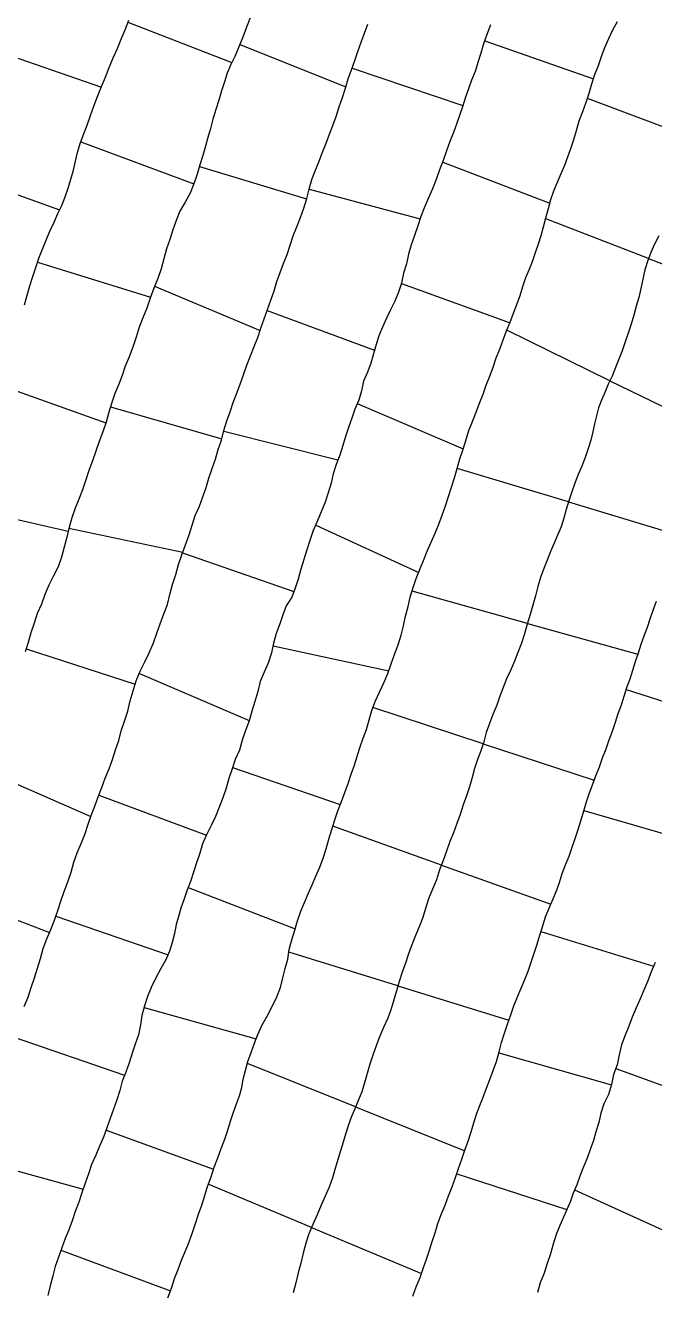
# Model space of a CAD drawing. Extents: x 703186 to 703989, y 1560402 to 1561368.
# Drawn here: x 703762.46 to 703786.98, y 1560532.48 to 1560581.78 of the extents above; entities that cross this region are included whole.
import ezdxf

# ---------------------------------------------------------------- set-up
doc = ezdxf.new("R2010")
doc.units = 0
doc.layers.add('10124_2002_REAL', color=30, linetype='Continuous')
doc.layers.add('AGROCAD PLL', color=7, linetype='Continuous')

msp = doc.modelspace()

# ---------------------------------------------------------------- linework, layer by layer
at = {"layer": '10124_2002_REAL'}
for points in [[(703762.4355, 1560570.8899), (703762.5324, 1560571.2733), (703762.6438, 1560571.639), (703762.7544, 1560571.9973), (703762.877, 1560572.349), (703762.9891, 1560572.7112), (703763.132, 1560573.0611), (703763.276, 1560573.4134), (703763.4232, 1560573.7627), (703763.5823, 1560574.1127), (703763.728, 1560574.4473), (703763.8871, 1560574.7644), (703764.0205, 1560575.0995), (703764.1361, 1560575.4412), (703764.2357, 1560575.7916), (703764.3366, 1560576.1376), (703764.4136, 1560576.4837), (703764.4903, 1560576.8251), (703764.602, 1560577.1775), (703764.7325, 1560577.5284), (703764.869, 1560577.8934), (703765.0021, 1560578.2626), (703765.1341, 1560578.6342), (703765.2737, 1560579.0126), (703765.4316, 1560579.3893), (703765.581, 1560579.7575), (703765.7302, 1560580.1318), (703765.8903, 1560580.5098), (703766.0465, 1560580.8694), (703766.198, 1560581.2383), (703766.348, 1560581.605), (703766.4924, 1560581.9791)], [(703771.2188, 1560582.0717), (703771.0812, 1560581.7059), (703770.9322, 1560581.3224), (703770.7825, 1560580.9457), (703770.631, 1560580.5902), (703770.4647, 1560580.2475), (703770.3252, 1560579.9119), (703770.2193, 1560579.5707), (703770.1044, 1560579.2215), (703769.9939, 1560578.8661), (703769.8803, 1560578.4956), (703769.7722, 1560578.1276), (703769.6733, 1560577.7626), (703769.5764, 1560577.4126), (703769.4784, 1560577.0665), (703769.3738, 1560576.7115), (703769.2651, 1560576.3499), (703769.1518, 1560575.9774), (703769.0323, 1560575.6063), (703768.8826, 1560575.2406), (703768.6848, 1560574.8897), (703768.4811, 1560574.5389), (703768.3382, 1560574.174), (703768.202, 1560573.811), (703768.0868, 1560573.4415), (703767.9679, 1560573.0741), (703767.8522, 1560572.6908), (703767.753, 1560572.2963), (703767.6242, 1560571.9176), (703767.4669, 1560571.5427), (703767.3272, 1560571.1543), (703767.1903, 1560570.7709), (703767.0423, 1560570.3886), (703766.8943, 1560570.0226), (703766.7823, 1560569.6349), (703766.6463, 1560569.2518), (703766.5136, 1560568.8759), (703766.353, 1560568.5065), (703766.2313, 1560568.1438), (703766.1041, 1560567.8082), (703765.9483, 1560567.4441), (703765.8266, 1560567.0915), (703765.7181, 1560566.7155), (703765.6065, 1560566.3276), (703765.4877, 1560565.9504), (703765.3413, 1560565.5694), (703765.2054, 1560565.1983), (703765.0839, 1560564.8244), (703764.9323, 1560564.4484), (703764.814, 1560564.0793), (703764.6854, 1560563.6991), (703764.55, 1560563.3305), (703764.4055, 1560562.9762), (703764.2794, 1560562.6056), (703764.1645, 1560562.2349), (703764.083, 1560561.8474), (703763.98, 1560561.4673), (703763.8681, 1560561.0778), (703763.7462, 1560560.7008), (703763.5647, 1560560.3519), (703763.3719, 1560559.9885), (703763.2219, 1560559.6249), (703763.0983, 1560559.2459), (703762.9198, 1560558.8809), (703762.8009, 1560558.4973), (703762.6724, 1560558.1255), (703762.5745, 1560557.7482), (703762.4584, 1560557.3893)], [(703762.4148, 1560543.5812), (703762.5721, 1560543.9408), (703762.6928, 1560544.3135), (703762.8142, 1560544.6901), (703762.9348, 1560545.0686), (703763.0468, 1560545.4475), (703763.1526, 1560545.8371), (703763.2978, 1560546.2156), (703763.4513, 1560546.5745), (703763.5942, 1560546.942), (703763.724, 1560547.3174), (703763.8505, 1560547.6859), (703763.9746, 1560548.0585), (703764.1206, 1560548.4271), (703764.2416, 1560548.8138), (703764.3516, 1560549.1942), (703764.4753, 1560549.564), (703764.637, 1560549.9225), (703764.7824, 1560550.2722), (703764.9007, 1560550.6391), (703765.0326, 1560551.0121), (703765.1642, 1560551.3801), (703765.3047, 1560551.7488), (703765.4383, 1560552.1081), (703765.5693, 1560552.4737), (703765.7232, 1560552.8345), (703765.8559, 1560553.1983), (703765.9799, 1560553.5701), (703766.1015, 1560553.9378), (703766.2006, 1560554.3098), (703766.3289, 1560554.6853), (703766.4519, 1560555.083), (703766.5471, 1560555.478), (703766.6571, 1560555.8706), (703766.7838, 1560556.2636), (703766.9415, 1560556.6315), (703767.1141, 1560556.9948), (703767.2881, 1560557.3547), (703767.4546, 1560557.7365), (703767.5813, 1560558.1179), (703767.7144, 1560558.4761), (703767.8611, 1560558.8605), (703767.9986, 1560559.2266), (703768.0968, 1560559.6167), (703768.1929, 1560560.0145), (703768.3282, 1560560.3966), (703768.4253, 1560560.7908), (703768.5626, 1560561.1673), (703768.6956, 1560561.5497), (703768.8423, 1560561.9394), (703768.965, 1560562.3177), (703769.0751, 1560562.6991), (703769.2419, 1560563.0573), (703769.3725, 1560563.4198), (703769.5015, 1560563.7799), (703769.6115, 1560564.1464), (703769.7407, 1560564.5257), (703769.8703, 1560564.8941), (703769.9767, 1560565.2579), (703770.101, 1560565.6237), (703770.1952, 1560565.9992), (703770.3109, 1560566.3762), (703770.4377, 1560566.7368), (703770.5634, 1560567.0957), (703770.7001, 1560567.4547), (703770.8325, 1560567.8124), (703770.9591, 1560568.1769), (703771.0946, 1560568.5436), (703771.229, 1560568.9091), (703771.3738, 1560569.2723), (703771.5168, 1560569.6305), (703771.6402, 1560569.9919), (703771.7616, 1560570.355), (703771.8952, 1560570.7161), (703772.0246, 1560571.0728), (703772.1519, 1560571.4347), (703772.2653, 1560571.7978), (703772.3943, 1560572.1519), (703772.5245, 1560572.5029), (703772.6588, 1560572.8534), (703772.7808, 1560573.2152), (703772.8926, 1560573.5775), (703773.0383, 1560573.938), (703773.1803, 1560574.3004), (703773.3154, 1560574.6635), (703773.4238, 1560575.0355), (703773.5218, 1560575.4028), (703773.6287, 1560575.7768), (703773.7696, 1560576.1319), (703773.9075, 1560576.4866), (703774.0365, 1560576.8372), (703774.1806, 1560577.19), (703774.3095, 1560577.5391), (703774.4363, 1560577.8821), (703774.568, 1560578.2295), (703774.6934, 1560578.5979), (703774.814, 1560578.9628), (703774.9312, 1560579.3332), (703775.0449, 1560579.6919), (703775.1737, 1560580.0504), (703775.293, 1560580.4045), (703775.4165, 1560580.7573), (703775.5393, 1560581.1205), (703775.6708, 1560581.4703), (703775.8097, 1560581.8275)], [(703780.5778, 1560581.7925), (703780.442, 1560581.4209), (703780.3155, 1560581.058), (703780.2128, 1560580.6869), (703780.096, 1560580.3323), (703779.9806, 1560579.9848), (703779.8451, 1560579.6471), (703779.7207, 1560579.3073), (703779.605, 1560578.983), (703779.5045, 1560578.6401), (703779.3938, 1560578.311), (703779.2655, 1560577.9653), (703779.1427, 1560577.6074), (703779.0043, 1560577.2566), (703778.871, 1560576.8971), (703778.7442, 1560576.5154), (703778.6026, 1560576.1448), (703778.4731, 1560575.7756), (703778.3193, 1560575.4154), (703778.1655, 1560575.0574), (703778.0158, 1560574.6985), (703777.8698, 1560574.338), (703777.7487, 1560573.9719), (703777.6199, 1560573.6), (703777.4978, 1560573.2367), (703777.3869, 1560572.8689), (703777.3056, 1560572.4917), (703777.1925, 1560572.1241), (703777.1224, 1560571.7361), (703776.9957, 1560571.3856), (703776.8502, 1560571.0432), (703776.6898, 1560570.7052), (703776.5362, 1560570.375), (703776.3732, 1560570.0322), (703776.2324, 1560569.6921), (703776.1242, 1560569.3465), (703776.0259, 1560568.986), (703775.9204, 1560568.6301), (703775.7908, 1560568.2723), (703775.6405, 1560567.9205), (703775.5532, 1560567.5525), (703775.4512, 1560567.1844), (703775.3013, 1560566.8336), (703775.1775, 1560566.4774), (703775.0502, 1560566.1197), (703774.9396, 1560565.767), (703774.8328, 1560565.4134), (703774.7105, 1560565.0487), (703774.5712, 1560564.6846), (703774.453, 1560564.3228), (703774.3732, 1560563.9528), (703774.2559, 1560563.5789), (703774.1366, 1560563.2105), (703773.99, 1560562.8407), (703773.8373, 1560562.4584), (703773.6763, 1560562.1094), (703773.5451, 1560561.7276), (703773.4289, 1560561.3519), (703773.3127, 1560560.9873), (703773.1987, 1560560.6093), (703773.0862, 1560560.2162), (703772.9787, 1560559.8639), (703772.839, 1560559.5165), (703772.6295, 1560559.1728), (703772.4949, 1560558.8273), (703772.3711, 1560558.4731), (703772.2339, 1560558.1026), (703772.134, 1560557.7297), (703772.0498, 1560557.3433), (703771.9198, 1560556.9508), (703771.7713, 1560556.5932), (703771.611, 1560556.2304), (703771.5257, 1560555.8477), (703771.3974, 1560555.4567), (703771.2863, 1560555.0733), (703771.1825, 1560554.6953), (703771.0386, 1560554.3206), (703770.9118, 1560553.9514), (703770.8023, 1560553.5648), (703770.6424, 1560553.1958), (703770.5157, 1560552.8273), (703770.3918, 1560552.4511), (703770.2822, 1560552.079), (703770.1511, 1560551.7045), (703770.0119, 1560551.3404), (703769.8672, 1560550.9788), (703769.7071, 1560550.6232), (703769.525, 1560550.2668), (703769.3644, 1560549.9157), (703769.2599, 1560549.5434), (703769.1289, 1560549.1785), (703769.012, 1560548.811), (703768.8949, 1560548.4405), (703768.7575, 1560548.0831), (703768.6395, 1560547.7373), (703768.5206, 1560547.4061), (703768.4349, 1560547.0885), (703768.341, 1560546.7716), (703768.2745, 1560546.4194), (703768.1875, 1560546.07), (703768.0849, 1560545.7311), (703767.9336, 1560545.3972), (703767.7402, 1560545.0617), (703767.5481, 1560544.7021), (703767.3649, 1560544.3243), (703767.2213, 1560543.9713), (703767.1071, 1560543.6047), (703767.0027, 1560543.2304), (703766.9426, 1560542.8607), (703766.8664, 1560542.4767), (703766.7398, 1560542.1136), (703766.6197, 1560541.7587), (703766.5028, 1560541.3936), (703766.3715, 1560541.0188), (703766.234, 1560540.6787), (703766.1387, 1560540.31), (703766.0215, 1560539.944), (703765.8938, 1560539.5821), (703765.7682, 1560539.2149), (703765.639, 1560538.8576), (703765.508, 1560538.4976), (703765.3494, 1560538.1463), (703765.2049, 1560537.7931), (703765.0437, 1560537.4305), (703764.9172, 1560537.0699), (703764.7941, 1560536.7056), (703764.6695, 1560536.3221), (703764.5417, 1560535.9576), (703764.4088, 1560535.5946), (703764.286, 1560535.2298), (703764.1525, 1560534.8803), (703764.0092, 1560534.5465), (703763.8847, 1560534.1885), (703763.7496, 1560533.8231), (703763.6298, 1560533.4582), (703763.5275, 1560533.091), (703763.4335, 1560532.7072), (703763.339, 1560532.3319)], [(703768.0092, 1560532.2426), (703768.1504, 1560532.6097), (703768.2755, 1560532.9915), (703768.4099, 1560533.3462), (703768.5426, 1560533.7111), (703768.6956, 1560534.0731), (703768.8408, 1560534.4182), (703768.9756, 1560534.7783), (703769.0905, 1560535.1321), (703769.2049, 1560535.4966), (703769.3364, 1560535.8515), (703769.4585, 1560536.2179), (703769.5573, 1560536.5751), (703769.6955, 1560536.9482), (703769.8186, 1560537.3267), (703769.9555, 1560537.6907), (703770.0972, 1560538.0531), (703770.2336, 1560538.4179), (703770.347, 1560538.764), (703770.458, 1560539.1192), (703770.5711, 1560539.4662), (703770.6932, 1560539.7885), (703770.8044, 1560540.1036), (703770.8919, 1560540.421), (703770.9473, 1560540.7571), (703771.0405, 1560541.0936), (703771.1364, 1560541.4356), (703771.2637, 1560541.7847), (703771.3862, 1560542.152), (703771.5165, 1560542.495), (703771.6819, 1560542.8467), (703771.887, 1560543.2097), (703772.0779, 1560543.5853), (703772.2549, 1560543.9565), (703772.4044, 1560544.3202), (703772.4978, 1560544.6981), (703772.5865, 1560545.0625), (703772.6847, 1560545.4226), (703772.7347, 1560545.7969), (703772.8402, 1560546.1817), (703772.9605, 1560546.5477), (703773.0648, 1560546.9175), (703773.192, 1560547.2902), (703773.3379, 1560547.6253), (703773.477, 1560547.971), (703773.6332, 1560548.3193), (703773.7768, 1560548.6518), (703773.9288, 1560548.9979), (703774.0645, 1560549.3505), (703774.1765, 1560549.722), (703774.2854, 1560550.0924), (703774.4033, 1560550.466), (703774.5152, 1560550.8408), (703774.6334, 1560551.2025), (703774.7736, 1560551.5558), (703774.9084, 1560551.916), (703775.0431, 1560552.2652), (703775.156, 1560552.6204), (703775.284, 1560552.9743), (703775.389, 1560553.3314), (703775.5123, 1560553.6905), (703775.6291, 1560554.0279), (703775.7528, 1560554.368), (703775.8522, 1560554.7404), (703775.9633, 1560555.1081), (703776.0963, 1560555.4597), (703776.2601, 1560555.8207), (703776.4228, 1560556.1763), (703776.5794, 1560556.5443), (703776.7185, 1560556.9152), (703776.8498, 1560557.2887), (703776.99, 1560557.655), (703777.1028, 1560558.0301), (703777.1968, 1560558.399), (703777.2745, 1560558.7773), (703777.3763, 1560559.148), (703777.4579, 1560559.5218), (703777.5737, 1560559.8897), (703777.693, 1560560.2399), (703777.8365, 1560560.5917), (703777.9697, 1560560.9477), (703778.1138, 1560561.3074), (703778.2744, 1560561.6551), (703778.4316, 1560562.0022), (703778.5709, 1560562.3565), (703778.7063, 1560562.7083), (703778.8269, 1560563.0714), (703778.9474, 1560563.4319), (703779.0637, 1560563.7927), (703779.1773, 1560564.1551), (703779.2789, 1560564.5288), (703779.3943, 1560564.9017), (703779.5172, 1560565.2769), (703779.6344, 1560565.6499), (703779.7438, 1560566.008), (703779.8817, 1560566.3595), (703780.0246, 1560566.7147), (703780.1611, 1560567.0647), (703780.2925, 1560567.4215), (703780.4199, 1560567.7705), (703780.5563, 1560568.1201), (703780.683, 1560568.4751), (703780.81, 1560568.8281), (703780.9509, 1560569.1747), (703781.0785, 1560569.5298), (703781.2111, 1560569.882), (703781.3539, 1560570.2218), (703781.4838, 1560570.566), (703781.615, 1560570.9034), (703781.7331, 1560571.254), (703781.8457, 1560571.6106), (703781.9555, 1560571.9548), (703782.0969, 1560572.2876), (703782.226, 1560572.6155), (703782.3362, 1560572.934), (703782.4519, 1560573.2655), (703782.552, 1560573.5937), (703782.645, 1560573.9354), (703782.7452, 1560574.2857), (703782.8397, 1560574.6408), (703782.9355, 1560574.9961), (703783.0552, 1560575.3368), (703783.1903, 1560575.6736), (703783.3389, 1560576.0125), (703783.4763, 1560576.3321), (703783.5929, 1560576.653), (703783.714, 1560576.9799), (703783.8352, 1560577.329), (703783.9399, 1560577.6877), (703784.0412, 1560578.0563), (703784.1806, 1560578.4258), (703784.3131, 1560578.7823), (703784.4277, 1560579.1419), (703784.5361, 1560579.5016), (703784.6539, 1560579.8561), (703784.7863, 1560580.211), (703784.9035, 1560580.5631), (703785.0437, 1560580.9137), (703785.195, 1560581.2597), (703785.3524, 1560581.5976), (703785.5307, 1560581.9257)], [(703787.136, 1560573.5796), (703786.9745, 1560573.2621), (703786.8288, 1560572.9356), (703786.6944, 1560572.5876), (703786.6001, 1560572.2524), (703786.5165, 1560571.8912), (703786.4421, 1560571.533), (703786.356, 1560571.1836), (703786.261, 1560570.8389), (703786.1633, 1560570.4953), (703786.0615, 1560570.1376), (703785.95, 1560569.7919), (703785.833, 1560569.4524), (703785.7177, 1560569.1058), (703785.5885, 1560568.7808), (703785.4537, 1560568.4525), (703785.3248, 1560568.1219), (703785.1709, 1560567.8066), (703785.0409, 1560567.4885), (703784.9046, 1560567.1881), (703784.7959, 1560566.8857), (703784.7132, 1560566.5731), (703784.6396, 1560566.261), (703784.5692, 1560565.9515), (703784.49, 1560565.6218), (703784.3897, 1560565.2995), (703784.2775, 1560564.9561), (703784.136, 1560564.6125), (703784.0043, 1560564.2906), (703783.8718, 1560563.9558), (703783.7513, 1560563.6166), (703783.6302, 1560563.266), (703783.5271, 1560562.923), (703783.4382, 1560562.5885), (703783.3329, 1560562.2563), (703783.199, 1560561.9299), (703783.067, 1560561.6184), (703782.9265, 1560561.2896), (703782.7913, 1560560.9592), (703782.6613, 1560560.6344), (703782.5322, 1560560.2871), (703782.4305, 1560559.9365), (703782.3352, 1560559.5633), (703782.2388, 1560559.2028), (703782.1223, 1560558.8414), (703782.0156, 1560558.459), (703781.9075, 1560558.0933), (703781.7874, 1560557.731), (703781.6514, 1560557.3652), (703781.5144, 1560557.0191), (703781.3654, 1560556.6637), (703781.213, 1560556.3362), (703781.0709, 1560556.0002), (703780.9455, 1560555.6664), (703780.8306, 1560555.3062), (703780.6776, 1560554.944), (703780.5448, 1560554.6025), (703780.4177, 1560554.2455), (703780.3241, 1560553.8779), (703780.213, 1560553.5385), (703780.082, 1560553.1932), (703779.9576, 1560552.8447), (703779.868, 1560552.5004), (703779.7653, 1560552.1353), (703779.6527, 1560551.783), (703779.5209, 1560551.4275), (703779.398, 1560551.0556), (703779.2725, 1560550.7051), (703779.1478, 1560550.3437), (703779.0049, 1560549.9992), (703778.8665, 1560549.6291), (703778.7343, 1560549.2663), (703778.6011, 1560548.8942), (703778.4752, 1560548.5054), (703778.3212, 1560548.1441), (703778.1712, 1560547.7715), (703778.0455, 1560547.3988), (703777.943, 1560547.048), (703777.8068, 1560546.685), (703777.6608, 1560546.3403), (703777.5219, 1560545.9861), (703777.3938, 1560545.6258), (703777.27, 1560545.2667), (703777.1457, 1560544.9119), (703777.0296, 1560544.5495), (703776.9207, 1560544.1965), (703776.8228, 1560543.8333), (703776.7197, 1560543.4957), (703776.5843, 1560543.13), (703776.4138, 1560542.7587), (703776.2624, 1560542.4045), (703776.1286, 1560542.0459), (703776.0008, 1560541.6798), (703775.881, 1560541.3292), (703775.7724, 1560540.9678), (703775.6794, 1560540.6139), (703775.5689, 1560540.2583), (703775.4398, 1560539.9414), (703775.3102, 1560539.6181), (703775.1737, 1560539.2936), (703775.0503, 1560538.977), (703774.9489, 1560538.6535), (703774.8407, 1560538.3049), (703774.7393, 1560537.9624), (703774.6398, 1560537.6197), (703774.5364, 1560537.2699), (703774.4263, 1560536.9122), (703774.2957, 1560536.5524), (703774.1406, 1560536.2027), (703773.9906, 1560535.8458), (703773.8317, 1560535.473), (703773.6602, 1560535.0968), (703773.5083, 1560534.733), (703773.3914, 1560534.3649), (703773.2836, 1560533.9735), (703773.1896, 1560533.5922), (703773.0949, 1560533.2057), (703773.0045, 1560532.8166), (703772.8913, 1560532.4354)], [(703777.554, 1560532.308), (703777.6828, 1560532.6689), (703777.8394, 1560533.0252), (703777.9663, 1560533.3863), (703778.0953, 1560533.7477), (703778.2113, 1560534.0893), (703778.3171, 1560534.4303), (703778.428, 1560534.7706), (703778.5271, 1560535.1269), (703778.665, 1560535.4771), (703778.813, 1560535.8467), (703778.9466, 1560536.2054), (703779.0928, 1560536.5621), (703779.222, 1560536.9171), (703779.3377, 1560537.2734), (703779.4676, 1560537.6332), (703779.5858, 1560537.9916), (703779.7161, 1560538.3391), (703779.8257, 1560538.7069), (703779.9289, 1560539.0557), (703780.0321, 1560539.3945), (703780.1621, 1560539.7262), (703780.2962, 1560540.057), (703780.4326, 1560540.4012), (703780.5595, 1560540.7423), (703780.6823, 1560541.0897), (703780.8152, 1560541.4438), (703780.9205, 1560541.8133), (703781.0146, 1560542.1832), (703781.1226, 1560542.538), (703781.251, 1560542.8976), (703781.3705, 1560543.2543), (703781.4983, 1560543.6115), (703781.6336, 1560543.9505), (703781.7835, 1560544.2884), (703781.9218, 1560544.6254), (703782.0513, 1560544.9607), (703782.1702, 1560545.3023), (703782.2878, 1560545.6559), (703782.3988, 1560546.0072), (703782.5063, 1560546.36), (703782.6156, 1560546.7163), (703782.726, 1560547.0689), (703782.8663, 1560547.412), (703783.0123, 1560547.7469), (703783.16, 1560548.0852), (703783.2769, 1560548.4106), (703783.3742, 1560548.7586), (703783.5003, 1560549.1001), (703783.6431, 1560549.4366), (703783.7661, 1560549.7882), (703783.8815, 1560550.1151), (703783.9971, 1560550.4669), (703784.0985, 1560550.8118), (703784.2042, 1560551.1505), (703784.3078, 1560551.5077), (703784.4224, 1560551.8649), (703784.5609, 1560552.2082), (703784.6863, 1560552.5647), (703784.8244, 1560552.9103), (703784.9483, 1560553.2618), (703785.0836, 1560553.6167), (703785.2058, 1560553.9608), (703785.3397, 1560554.2982), (703785.4512, 1560554.6445), (703785.5577, 1560554.9883), (703785.6811, 1560555.326), (703785.7902, 1560555.6645), (703785.8994, 1560556.005), (703786.0257, 1560556.3403), (703786.1274, 1560556.6765), (703786.2293, 1560557.0116), (703786.3461, 1560557.3457), (703786.4537, 1560557.6809), (703786.5668, 1560558.0152), (703786.6984, 1560558.3444), (703786.809, 1560558.6747), (703786.9203, 1560559.0152), (703787.0456, 1560559.3589)], [(703786.998, 1560545.2973), (703786.845, 1560544.9296), (703786.7168, 1560544.5791), (703786.558, 1560544.2224), (703786.4131, 1560543.8729), (703786.2611, 1560543.5229), (703786.0974, 1560543.1703), (703785.9724, 1560542.8093), (703785.8269, 1560542.4608), (703785.6826, 1560542.083), (703785.5977, 1560541.6969), (703785.5134, 1560541.3072), (703785.3799, 1560540.9381), (703785.2993, 1560540.5396), (703785.1762, 1560540.1584), (703785.0002, 1560539.7943), (703784.8872, 1560539.4282), (703784.7986, 1560539.0618), (703784.6831, 1560538.7008), (703784.5999, 1560538.3613), (703784.4704, 1560538.0185), (703784.3452, 1560537.6807), (703784.2124, 1560537.3372), (703784.068, 1560536.9813), (703783.9436, 1560536.6376), (703783.7983, 1560536.319), (703783.6978, 1560535.9989), (703783.5693, 1560535.7004), (703783.4288, 1560535.3759), (703783.2846, 1560535.0577), (703783.1442, 1560534.7103), (703783.0253, 1560534.3292), (703782.917, 1560533.9515), (703782.7945, 1560533.5808), (703782.6754, 1560533.2002), (703782.5198, 1560532.8284), (703782.42, 1560532.4399)]]:
    msp.add_lwpolyline(points, dxfattribs=at)
at = {"layer": 'AGROCAD PLL', "color": 5, "true_color": 0x0000ff}
for points in [[(703766.4603, 1560581.8958), (703770.5066, 1560580.3339)], [(703770.8142, 1560581.0254), (703774.947, 1560579.3831)], [(703759.6384, 1560576.0883), (703763.7998, 1560574.5904)], [(703769.2457, 1560576.2862), (703773.4184, 1560575.017)], [(703786.7388, 1560572.7025), (703782.7347, 1560574.2489)], [(703786.7388, 1560572.7025), (703782.7347, 1560574.2489)], [(703773.7755, 1560562.3244), (703777.7882, 1560560.4732)], [(703785.8738, 1560555.9251), (703790.1016, 1560554.5692)], [(703770.537, 1560552.8892), (703774.7306, 1560551.4473)], [(703773.6118, 1560534.9808), (703769.5889, 1560536.6605)], [(703773.6118, 1560534.9808), (703769.5889, 1560536.6605)]]:
    msp.add_lwpolyline(points, dxfattribs=at)
at = {"layer": 'AGROCAD PLL', "color": 3, "true_color": 0x00ff00}
for points in [[(703780.3565, 1560581.1755), (703784.6007, 1560579.6961)], [(703761.2164, 1560580.8249), (703765.4243, 1560579.372)], [(703788.5455, 1560577.3561), (703784.3601, 1560578.9296)], [(703788.5455, 1560577.3561), (703784.3601, 1560578.9296)], [(703778.7205, 1560576.4533), (703782.898, 1560574.8571)], [(703773.5205, 1560575.398), (703777.8393, 1560574.2457)], [(703777.1197, 1560571.7285), (703781.3452, 1560570.201)], [(703767.4989, 1560571.619), (703771.6072, 1560569.8953)], [(703771.881, 1560570.6778), (703776.0651, 1560569.1298)], [(703785.2378, 1560567.9436), (703781.2205, 1560569.9045)], [(703785.2378, 1560567.9436), (703781.2205, 1560569.9045)], [(703761.4055, 1560567.797), (703765.5966, 1560566.2962)], [(703785.2378, 1560567.9436), (703789.3041, 1560565.9588)], [(703765.7793, 1560566.9276), (703770.1143, 1560565.6767)], [(703775.3934, 1560567.0492), (703779.5201, 1560565.2858)], [(703775.3934, 1560567.0492), (703779.52, 1560565.2858)], [(703783.6178, 1560563.2248), (703779.279, 1560564.529)], [(703783.6178, 1560563.2248), (703779.279, 1560564.529)], [(703783.6178, 1560563.2248), (703779.279, 1560564.529)], [(703783.6178, 1560563.2248), (703779.279, 1560564.529)], [(703759.7726, 1560563.0791), (703764.1334, 1560562.0869)], [(703783.6178, 1560563.2248), (703787.9615, 1560561.9192)], [(703764.1574, 1560562.2013), (703768.5974, 1560561.2674)], [(703782.0253, 1560558.4936), (703786.3277, 1560557.2931)], [(703762.4959, 1560557.5052), (703766.7413, 1560556.1318)], [(703780.3009, 1560553.807), (703776.0033, 1560555.2138)], [(703780.3009, 1560553.807), (703776.0033, 1560555.2138)], [(703765.327, 1560551.8087), (703769.5176, 1560550.2505)], [(703784.2211, 1560551.2086), (703788.5629, 1560549.9494)], [(703778.6691, 1560549.084), (703774.4424, 1560550.597)], [(703778.6691, 1560549.084), (703774.4424, 1560550.597)], [(703778.6691, 1560549.084), (703782.9302, 1560547.5587)], [(703759.1899, 1560548.084), (703763.4044, 1560546.4649)], [(703768.8053, 1560548.2075), (703772.9764, 1560546.604)], [(703776.9779, 1560544.382), (703772.7211, 1560545.6953)], [(703776.9779, 1560544.382), (703772.7211, 1560545.6953)], [(703776.9779, 1560544.382), (703781.3015, 1560543.0482)], [(703767.0881, 1560543.5364), (703771.4499, 1560542.3198)], [(703775.3304, 1560539.6684), (703771.1147, 1560541.3583)], [(703775.3304, 1560539.6684), (703771.1147, 1560541.3583)], [(703765.6073, 1560538.7704), (703769.7928, 1560537.2473)], [(703760.3382, 1560537.678), (703764.7193, 1560536.4753)], [(703779.2695, 1560537.0634), (703783.5567, 1560535.6713)], [(703783.8562, 1560536.446), (703787.9928, 1560534.5595)], [(703763.8494, 1560534.093), (703768.1144, 1560532.5161)]]:
    msp.add_lwpolyline(points, dxfattribs=at)
at = {"layer": 'AGROCAD PLL', "color": 1, "true_color": 0xff0000}
for points in [[(703775.1929, 1560580.1075), (703779.5085, 1560578.6536)], [(703775.1929, 1560580.1075), (703779.509, 1560578.6534)], [(703764.6272, 1560577.2452), (703769.0325, 1560575.6069)], [(703764.6272, 1560577.2452), (703769.0325, 1560575.6069)], [(703786.7388, 1560572.7025), (703791.1429, 1560571.0016)], [(703762.9401, 1560572.5529), (703767.3404, 1560571.191)], [(703770.189, 1560565.9743), (703774.6376, 1560564.8583)], [(703768.5888, 1560561.2425), (703772.9264, 1560559.7339)], [(703782.0253, 1560558.4936), (703777.5291, 1560559.7481)], [(703782.0253, 1560558.4936), (703777.5291, 1560559.7481)], [(703772.1111, 1560557.6247), (703776.6164, 1560556.6429)], [(703766.9054, 1560556.5472), (703771.187, 1560554.7118)], [(703780.3009, 1560553.807), (703784.6253, 1560552.3914)], [(703760.7937, 1560552.8164), (703765.0194, 1560550.9749)], [(703763.6496, 1560547.1023), (703768.0213, 1560545.5907)], [(703782.5498, 1560546.5018), (703786.9389, 1560545.1554)], [(703761.9446, 1560542.4079), (703766.3264, 1560540.9071)], [(703780.9118, 1560541.7827), (703785.2979, 1560540.5328)], [(703780.9118, 1560541.7827), (703785.2972, 1560540.533)], [(703785.4631, 1560541.1681), (703789.833, 1560539.5876)], [(703775.3304, 1560539.6684), (703779.5773, 1560537.966)], [(703773.6118, 1560534.9808), (703777.8978, 1560533.1913)]]:
    msp.add_lwpolyline(points, dxfattribs=at)

doc.saveas('drawing.dxf')
